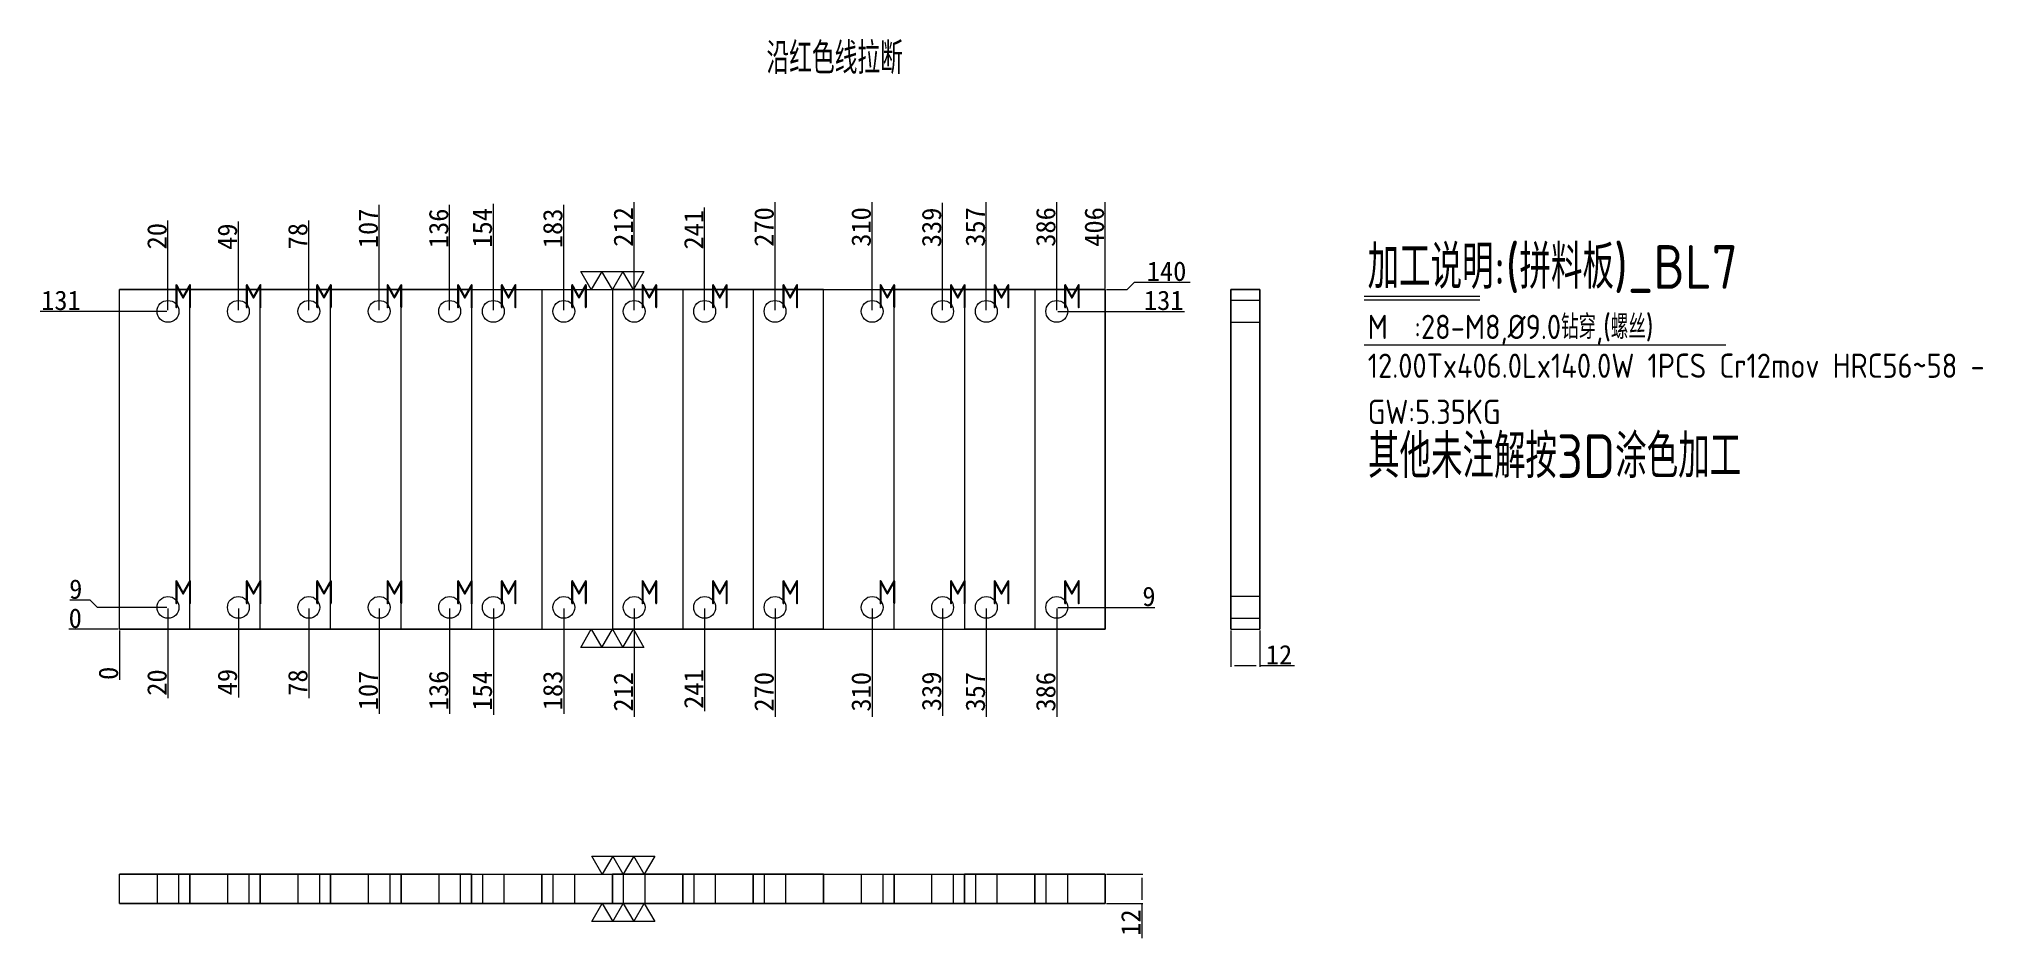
# Model space of a CAD drawing. Header units: millimetres. Extents: x 9591 to 10392, y 60591 to 60962.
import ezdxf

# ---------------------------------------------------------------- set-up
doc = ezdxf.new("R2010")
doc.units = ezdxf.units.MM
doc.linetypes.add('DASHED', pattern=[0])
doc.layers.add('dim', color=4, linetype='Continuous')
doc.layers.add('PUNCH', color=2, linetype='Continuous')
doc.layers.add('dim_temp', color=161, linetype='Continuous', lineweight=9)
doc.styles.add('_PUG_ERP', font='txt')
doc.styles.add('gbenor', font='gbenor.shx', dxfattribs={"bigfont": 'gbcbig'})
doc.dimstyles.new('_PUG_ERP', dxfattribs={"dimtxt": 8, "dimasz": 1.5, "dimexe": 0.5, "dimexo": 0.5, "dimgap": 0.5, "dimtad": 1, "dimtxsty": '_PUG_ERP', "dimblk": 'CLOSEDBLANK', "dimcen": 0, "dimclrd": 4, "dimclre": 4, "dimclrt": 3, "dimazin": 3, "dimtfac": 1, "dimtmove": 0, "dimatfit": 3, "dimldrblk": 'CLOSEDBLANK', "dimlwd": 9, "dimlwe": 9})

# ---------------------------------------------------------------- blocks, each defined once
blk = doc.blocks.new('*D1266')
at = {"layer": 'Defpoints', "color": 0}
for p in [(10010.39, 60727.66), (10045.39, 60727.66), (9624.39, 60718.66)]:
    blk.add_point(p, dxfattribs=at)
at = {"layer": 'dim_temp', "color": 4, "lineweight": 9}
blk.add_line((10010.89, 60727.66), (10050.85, 60727.66), dxfattribs=at)
at = {"layer": 'dim_temp', "color": 3, "lineweight": 18, "insert": (10048.37, 60732.16), "char_height": 8, "attachment_point": 5, "style": '_PUG_ERP'}
blk.add_mtext('9', dxfattribs=at)
blk = doc.blocks.new('_ClosedBlank')
blk = doc.blocks.new('*D1267')
at = {"layer": 'Defpoints', "color": 0}
for p in [(10010.39, 60849.66), (10045.39, 60849.66), (9624.39, 60718.66)]:
    blk.add_point(p, dxfattribs=at)
at = {"layer": 'dim_temp', "color": 4, "lineweight": 9}
blk.add_line((10010.89, 60849.66), (10063.04, 60849.66), dxfattribs=at)
at = {"layer": 'dim_temp', "color": 3, "lineweight": 18, "insert": (10054.46, 60854.16), "char_height": 8, "attachment_point": 5, "style": '_PUG_ERP'}
blk.add_mtext('131', dxfattribs=at)
blk = doc.blocks.new('*D1268')
at = {"layer": 'Defpoints', "color": 0}
for p in [(10030.39, 60858.66), (10045.39, 60861.66), (9624.39, 60718.66)]:
    blk.add_point(p, dxfattribs=at)
at = {"layer": 'dim_temp', "color": 4, "lineweight": 9}
for p, q in [((10030.89, 60858.66), (10039.39, 60858.66)), ((10039.39, 60858.66), (10042.39, 60861.66)), ((10042.39, 60861.66), (10065.32, 60861.66))]:
    blk.add_line(p, q, dxfattribs=at)
at = {"layer": 'dim_temp', "color": 3, "lineweight": 18, "insert": (10055.61, 60866.16), "char_height": 8, "attachment_point": 5, "style": '_PUG_ERP'}
blk.add_mtext('140', dxfattribs=at)
blk = doc.blocks.new('*D1269')
at = {"layer": 'Defpoints', "color": 0}
for p in [(9609.39, 60718.66), (9624.39, 60718.66), (9624.39, 60718.66)]:
    blk.add_point(p, dxfattribs=at)
at = {"layer": 'dim_temp', "color": 4, "lineweight": 9}
blk.add_line((9623.89, 60718.66), (9603.56, 60718.66), dxfattribs=at)
at = {"layer": 'dim_temp', "color": 3, "lineweight": 18, "insert": (9606.23, 60723.16), "char_height": 8, "attachment_point": 5, "style": '_PUG_ERP'}
blk.add_mtext('0', dxfattribs=at)
blk = doc.blocks.new('*D1270')
at = {"layer": 'Defpoints', "color": 0}
for p in [(9609.39, 60730.66), (9644.39, 60727.66), (9624.39, 60718.66)]:
    blk.add_point(p, dxfattribs=at)
at = {"layer": 'dim_temp', "color": 4, "lineweight": 9}
for p, q in [((9612.39, 60730.66), (9603.94, 60730.66)), ((9615.39, 60727.66), (9612.39, 60730.66)), ((9643.89, 60727.66), (9615.39, 60727.66))]:
    blk.add_line(p, q, dxfattribs=at)
at = {"layer": 'dim_temp', "color": 3, "lineweight": 18, "insert": (9606.42, 60735.16), "char_height": 8, "attachment_point": 5, "style": '_PUG_ERP'}
blk.add_mtext('9', dxfattribs=at)
blk = doc.blocks.new('*D1271')
at = {"layer": 'Defpoints', "color": 0}
for p in [(9609.39, 60849.66), (9644.39, 60849.66), (9624.39, 60718.66)]:
    blk.add_point(p, dxfattribs=at)
at = {"layer": 'dim_temp', "color": 4, "lineweight": 9}
blk.add_line((9643.89, 60849.66), (9591.75, 60849.66), dxfattribs=at)
at = {"layer": 'dim_temp', "color": 3, "lineweight": 18, "insert": (9600.32, 60854.16), "char_height": 8, "attachment_point": 5, "style": '_PUG_ERP'}
blk.add_mtext('131', dxfattribs=at)
blk = doc.blocks.new('*D1272')
at = {"layer": 'Defpoints', "color": 0}
for p in [(10010.39, 60727.66), (9624.39, 60718.66), (10010.39, 60703.66)]:
    blk.add_point(p, dxfattribs=at)
at = {"layer": 'dim_temp', "color": 4, "lineweight": 9}
for p, q in [((10010.39, 60727.16), (10010.39, 60709.66)), ((10010.39, 60709.66), (10010.39, 60706.66)), ((10010.39, 60706.66), (10010.39, 60682.59))]:
    blk.add_line(p, q, dxfattribs=at)
at = {"layer": 'dim_temp', "color": 3, "lineweight": 18, "insert": (10005.89, 60692.88), "char_height": 8, "attachment_point": 5, "rotation": 90, "style": '_PUG_ERP'}
blk.add_mtext('386', dxfattribs=at)
blk = doc.blocks.new('*D1273')
at = {"layer": 'Defpoints', "color": 0}
for p in [(9981.39, 60727.66), (9624.39, 60718.66), (9981.39, 60703.66)]:
    blk.add_point(p, dxfattribs=at)
at = {"layer": 'dim_temp', "color": 4, "lineweight": 9}
for p, q in [((9981.39, 60727.16), (9981.39, 60709.66)), ((9981.39, 60709.66), (9981.39, 60706.66)), ((9981.39, 60706.66), (9981.39, 60682.59))]:
    blk.add_line(p, q, dxfattribs=at)
at = {"layer": 'dim_temp', "color": 3, "lineweight": 18, "insert": (9976.89, 60692.88), "char_height": 8, "attachment_point": 5, "rotation": 90, "style": '_PUG_ERP'}
blk.add_mtext('357', dxfattribs=at)
blk = doc.blocks.new('*D1274')
at = {"layer": 'Defpoints', "color": 0}
for p in [(9963.39, 60727.66), (9624.39, 60718.66), (9963.39, 60703.66)]:
    blk.add_point(p, dxfattribs=at)
at = {"layer": 'dim_temp', "color": 4, "lineweight": 9}
for p, q in [((9963.39, 60727.16), (9963.39, 60709.66)), ((9963.39, 60709.66), (9963.39, 60706.66)), ((9963.39, 60706.66), (9963.39, 60682.97))]:
    blk.add_line(p, q, dxfattribs=at)
at = {"layer": 'dim_temp', "color": 3, "lineweight": 18, "insert": (9958.89, 60693.07), "char_height": 8, "attachment_point": 5, "rotation": 90, "style": '_PUG_ERP'}
blk.add_mtext('339', dxfattribs=at)
blk = doc.blocks.new('*D1275')
at = {"layer": 'Defpoints', "color": 0}
for p in [(9934.39, 60727.66), (9624.39, 60718.66), (9934.39, 60703.66)]:
    blk.add_point(p, dxfattribs=at)
at = {"layer": 'dim_temp', "color": 4, "lineweight": 9}
for p, q in [((9934.39, 60727.16), (9934.39, 60709.66)), ((9934.39, 60709.66), (9934.39, 60706.66)), ((9934.39, 60706.66), (9934.39, 60682.59))]:
    blk.add_line(p, q, dxfattribs=at)
at = {"layer": 'dim_temp', "color": 3, "lineweight": 18, "insert": (9929.89, 60692.88), "char_height": 8, "attachment_point": 5, "rotation": 90, "style": '_PUG_ERP'}
blk.add_mtext('310', dxfattribs=at)
blk = doc.blocks.new('*D1276')
at = {"layer": 'Defpoints', "color": 0}
for p in [(9894.39, 60727.66), (9624.39, 60718.66), (9894.39, 60703.66)]:
    blk.add_point(p, dxfattribs=at)
at = {"layer": 'dim_temp', "color": 4, "lineweight": 9}
for p, q in [((9894.39, 60727.16), (9894.39, 60709.66)), ((9894.39, 60709.66), (9894.39, 60706.66)), ((9894.39, 60706.66), (9894.39, 60682.59))]:
    blk.add_line(p, q, dxfattribs=at)
at = {"layer": 'dim_temp', "color": 3, "lineweight": 18, "insert": (9889.89, 60692.88), "char_height": 8, "attachment_point": 5, "rotation": 90, "style": '_PUG_ERP'}
blk.add_mtext('270', dxfattribs=at)
blk = doc.blocks.new('*D1277')
at = {"layer": 'Defpoints', "color": 0}
for p in [(9865.39, 60727.66), (9624.39, 60718.66), (9865.39, 60703.66)]:
    blk.add_point(p, dxfattribs=at)
at = {"layer": 'dim_temp', "color": 4, "lineweight": 9}
for p, q in [((9865.39, 60727.16), (9865.39, 60709.66)), ((9865.39, 60709.66), (9865.39, 60706.66)), ((9865.39, 60706.66), (9865.39, 60684.88))]:
    blk.add_line(p, q, dxfattribs=at)
at = {"layer": 'dim_temp', "color": 3, "lineweight": 18, "insert": (9860.89, 60694.02), "char_height": 8, "attachment_point": 5, "rotation": 90, "style": '_PUG_ERP'}
blk.add_mtext('241', dxfattribs=at)
blk = doc.blocks.new('*D1278')
at = {"layer": 'Defpoints', "color": 0}
for p in [(9836.39, 60727.66), (9624.39, 60718.66), (9836.39, 60703.66)]:
    blk.add_point(p, dxfattribs=at)
at = {"layer": 'dim_temp', "color": 4, "lineweight": 9}
for p, q in [((9836.39, 60727.16), (9836.39, 60709.66)), ((9836.39, 60709.66), (9836.39, 60706.66)), ((9836.39, 60706.66), (9836.39, 60682.59))]:
    blk.add_line(p, q, dxfattribs=at)
at = {"layer": 'dim_temp', "color": 3, "lineweight": 18, "insert": (9831.89, 60692.88), "char_height": 8, "attachment_point": 5, "rotation": 90, "style": '_PUG_ERP'}
blk.add_mtext('212', dxfattribs=at)
blk = doc.blocks.new('*D1279')
at = {"layer": 'Defpoints', "color": 0}
for p in [(9807.39, 60727.66), (9624.39, 60718.66), (9807.39, 60703.66)]:
    blk.add_point(p, dxfattribs=at)
at = {"layer": 'dim_temp', "color": 4, "lineweight": 9}
for p, q in [((9807.39, 60727.16), (9807.39, 60709.66)), ((9807.39, 60709.66), (9807.39, 60706.66)), ((9807.39, 60706.66), (9807.39, 60683.74))]:
    blk.add_line(p, q, dxfattribs=at)
at = {"layer": 'dim_temp', "color": 3, "lineweight": 18, "insert": (9802.89, 60693.45), "char_height": 8, "attachment_point": 5, "rotation": 90, "style": '_PUG_ERP'}
blk.add_mtext('183', dxfattribs=at)
blk = doc.blocks.new('*D1280')
at = {"layer": 'Defpoints', "color": 0}
for p in [(9778.39, 60727.66), (9624.39, 60718.66), (9778.39, 60703.66)]:
    blk.add_point(p, dxfattribs=at)
at = {"layer": 'dim_temp', "color": 4, "lineweight": 9}
for p, q in [((9778.39, 60727.16), (9778.39, 60709.66)), ((9778.39, 60709.66), (9778.39, 60706.66)), ((9778.39, 60706.66), (9778.39, 60683.36))]:
    blk.add_line(p, q, dxfattribs=at)
at = {"layer": 'dim_temp', "color": 3, "lineweight": 18, "insert": (9773.89, 60693.26), "char_height": 8, "attachment_point": 5, "rotation": 90, "style": '_PUG_ERP'}
blk.add_mtext('154', dxfattribs=at)
blk = doc.blocks.new('*D1281')
at = {"layer": 'Defpoints', "color": 0}
for p in [(9760.39, 60727.66), (9624.39, 60718.66), (9760.39, 60703.66)]:
    blk.add_point(p, dxfattribs=at)
at = {"layer": 'dim_temp', "color": 4, "lineweight": 9}
for p, q in [((9760.39, 60727.16), (9760.39, 60709.66)), ((9760.39, 60709.66), (9760.39, 60706.66)), ((9760.39, 60706.66), (9760.39, 60683.74))]:
    blk.add_line(p, q, dxfattribs=at)
at = {"layer": 'dim_temp', "color": 3, "lineweight": 18, "insert": (9755.89, 60693.45), "char_height": 8, "attachment_point": 5, "rotation": 90, "style": '_PUG_ERP'}
blk.add_mtext('136', dxfattribs=at)
blk = doc.blocks.new('*D1282')
at = {"layer": 'Defpoints', "color": 0}
for p in [(9731.39, 60727.66), (9624.39, 60718.66), (9731.39, 60703.66)]:
    blk.add_point(p, dxfattribs=at)
at = {"layer": 'dim_temp', "color": 4, "lineweight": 9}
for p, q in [((9731.39, 60727.16), (9731.39, 60709.66)), ((9731.39, 60709.66), (9731.39, 60706.66)), ((9731.39, 60706.66), (9731.39, 60683.74))]:
    blk.add_line(p, q, dxfattribs=at)
at = {"layer": 'dim_temp', "color": 3, "lineweight": 18, "insert": (9726.89, 60693.45), "char_height": 8, "attachment_point": 5, "rotation": 90, "style": '_PUG_ERP'}
blk.add_mtext('107', dxfattribs=at)
blk = doc.blocks.new('*D1283')
at = {"layer": 'Defpoints', "color": 0}
for p in [(9702.39, 60727.66), (9624.39, 60718.66), (9702.39, 60703.66)]:
    blk.add_point(p, dxfattribs=at)
at = {"layer": 'dim_temp', "color": 4, "lineweight": 9}
for p, q in [((9702.39, 60727.16), (9702.39, 60709.66)), ((9702.39, 60709.66), (9702.39, 60706.66)), ((9702.39, 60706.66), (9702.39, 60690.21))]:
    blk.add_line(p, q, dxfattribs=at)
at = {"layer": 'dim_temp', "color": 3, "lineweight": 18, "insert": (9697.89, 60696.69), "char_height": 8, "attachment_point": 5, "rotation": 90, "style": '_PUG_ERP'}
blk.add_mtext('78', dxfattribs=at)
blk = doc.blocks.new('*D1284')
at = {"layer": 'Defpoints', "color": 0}
for p in [(9673.39, 60727.66), (9624.39, 60718.66), (9673.39, 60703.66)]:
    blk.add_point(p, dxfattribs=at)
at = {"layer": 'dim_temp', "color": 4, "lineweight": 9}
for p, q in [((9673.39, 60727.16), (9673.39, 60709.66)), ((9673.39, 60709.66), (9673.39, 60706.66)), ((9673.39, 60706.66), (9673.39, 60690.59))]:
    blk.add_line(p, q, dxfattribs=at)
at = {"layer": 'dim_temp', "color": 3, "lineweight": 18, "insert": (9668.89, 60696.88), "char_height": 8, "attachment_point": 5, "rotation": 90, "style": '_PUG_ERP'}
blk.add_mtext('49', dxfattribs=at)
blk = doc.blocks.new('*D1285')
at = {"layer": 'Defpoints', "color": 0}
for p in [(9644.39, 60727.66), (9624.39, 60718.66), (9644.39, 60703.66)]:
    blk.add_point(p, dxfattribs=at)
at = {"layer": 'dim_temp', "color": 4, "lineweight": 9}
blk.add_line((9644.39, 60727.16), (9644.39, 60690.21), dxfattribs=at)
at = {"layer": 'dim_temp', "color": 3, "lineweight": 18, "insert": (9639.89, 60696.69), "char_height": 8, "attachment_point": 5, "rotation": 90, "style": '_PUG_ERP'}
blk.add_mtext('20', dxfattribs=at)
blk = doc.blocks.new('*D1286')
at = {"layer": 'Defpoints', "color": 0}
for p in [(9624.39, 60718.66), (9624.39, 60718.66), (9624.39, 60703.66)]:
    blk.add_point(p, dxfattribs=at)
at = {"layer": 'dim_temp', "color": 4, "lineweight": 9}
blk.add_line((9624.39, 60718.16), (9624.39, 60697.83), dxfattribs=at)
at = {"layer": 'dim_temp', "color": 3, "lineweight": 18, "insert": (9619.89, 60700.5), "char_height": 8, "attachment_point": 5, "rotation": 90, "style": '_PUG_ERP'}
blk.add_mtext('0', dxfattribs=at)
blk = doc.blocks.new('*D1287')
at = {"layer": 'Defpoints', "color": 0}
for p in [(10030.39, 60873.66), (10030.39, 60858.66), (9624.39, 60718.66)]:
    blk.add_point(p, dxfattribs=at)
at = {"layer": 'dim_temp', "color": 4, "lineweight": 9}
for p, q in [((10030.39, 60870.66), (10030.39, 60894.74)), ((10030.39, 60867.66), (10030.39, 60870.66)), ((10030.39, 60859.16), (10030.39, 60867.66))]:
    blk.add_line(p, q, dxfattribs=at)
at = {"layer": 'dim_temp', "color": 3, "lineweight": 18, "insert": (10025.89, 60884.45), "char_height": 8, "attachment_point": 5, "rotation": 90, "style": '_PUG_ERP'}
blk.add_mtext('406', dxfattribs=at)
blk = doc.blocks.new('*D1288')
at = {"layer": 'Defpoints', "color": 0}
for p in [(10010.39, 60873.66), (10010.39, 60849.66), (9624.39, 60718.66)]:
    blk.add_point(p, dxfattribs=at)
at = {"layer": 'dim_temp', "color": 4, "lineweight": 9}
for p, q in [((10010.39, 60870.66), (10010.39, 60894.74)), ((10010.39, 60867.66), (10010.39, 60870.66)), ((10010.39, 60850.16), (10010.39, 60867.66))]:
    blk.add_line(p, q, dxfattribs=at)
at = {"layer": 'dim_temp', "color": 3, "lineweight": 18, "insert": (10005.89, 60884.45), "char_height": 8, "attachment_point": 5, "rotation": 90, "style": '_PUG_ERP'}
blk.add_mtext('386', dxfattribs=at)
blk = doc.blocks.new('*D1289')
at = {"layer": 'Defpoints', "color": 0}
for p in [(9981.39, 60873.66), (9981.39, 60849.66), (9624.39, 60718.66)]:
    blk.add_point(p, dxfattribs=at)
at = {"layer": 'dim_temp', "color": 4, "lineweight": 9}
for p, q in [((9981.39, 60870.66), (9981.39, 60894.74)), ((9981.39, 60867.66), (9981.39, 60870.66)), ((9981.39, 60850.16), (9981.39, 60867.66))]:
    blk.add_line(p, q, dxfattribs=at)
at = {"layer": 'dim_temp', "color": 3, "lineweight": 18, "insert": (9976.89, 60884.45), "char_height": 8, "attachment_point": 5, "rotation": 90, "style": '_PUG_ERP'}
blk.add_mtext('357', dxfattribs=at)
blk = doc.blocks.new('*D1290')
at = {"layer": 'Defpoints', "color": 0}
for p in [(9963.39, 60873.66), (9963.39, 60849.66), (9624.39, 60718.66)]:
    blk.add_point(p, dxfattribs=at)
at = {"layer": 'dim_temp', "color": 4, "lineweight": 9}
for p, q in [((9963.39, 60870.66), (9963.39, 60894.36)), ((9963.39, 60867.66), (9963.39, 60870.66)), ((9963.39, 60850.16), (9963.39, 60867.66))]:
    blk.add_line(p, q, dxfattribs=at)
at = {"layer": 'dim_temp', "color": 3, "lineweight": 18, "insert": (9958.89, 60884.26), "char_height": 8, "attachment_point": 5, "rotation": 90, "style": '_PUG_ERP'}
blk.add_mtext('339', dxfattribs=at)
blk = doc.blocks.new('*D1291')
at = {"layer": 'Defpoints', "color": 0}
for p in [(9934.39, 60873.66), (9934.39, 60849.66), (9624.39, 60718.66)]:
    blk.add_point(p, dxfattribs=at)
at = {"layer": 'dim_temp', "color": 4, "lineweight": 9}
for p, q in [((9934.39, 60870.66), (9934.39, 60894.74)), ((9934.39, 60867.66), (9934.39, 60870.66)), ((9934.39, 60850.16), (9934.39, 60867.66))]:
    blk.add_line(p, q, dxfattribs=at)
at = {"layer": 'dim_temp', "color": 3, "lineweight": 18, "insert": (9929.89, 60884.45), "char_height": 8, "attachment_point": 5, "rotation": 90, "style": '_PUG_ERP'}
blk.add_mtext('310', dxfattribs=at)
blk = doc.blocks.new('*D1292')
at = {"layer": 'Defpoints', "color": 0}
for p in [(9894.39, 60873.66), (9894.39, 60849.66), (9624.39, 60718.66)]:
    blk.add_point(p, dxfattribs=at)
at = {"layer": 'dim_temp', "color": 4, "lineweight": 9}
for p, q in [((9894.39, 60870.66), (9894.39, 60894.74)), ((9894.39, 60867.66), (9894.39, 60870.66)), ((9894.39, 60850.16), (9894.39, 60867.66))]:
    blk.add_line(p, q, dxfattribs=at)
at = {"layer": 'dim_temp', "color": 3, "lineweight": 18, "insert": (9889.89, 60884.45), "char_height": 8, "attachment_point": 5, "rotation": 90, "style": '_PUG_ERP'}
blk.add_mtext('270', dxfattribs=at)
blk = doc.blocks.new('*D1293')
at = {"layer": 'Defpoints', "color": 0}
for p in [(9865.39, 60873.66), (9865.39, 60849.66), (9624.39, 60718.66)]:
    blk.add_point(p, dxfattribs=at)
at = {"layer": 'dim_temp', "color": 4, "lineweight": 9}
for p, q in [((9865.39, 60870.66), (9865.39, 60892.45)), ((9865.39, 60867.66), (9865.39, 60870.66)), ((9865.39, 60850.16), (9865.39, 60867.66))]:
    blk.add_line(p, q, dxfattribs=at)
at = {"layer": 'dim_temp', "color": 3, "lineweight": 18, "insert": (9860.89, 60883.31), "char_height": 8, "attachment_point": 5, "rotation": 90, "style": '_PUG_ERP'}
blk.add_mtext('241', dxfattribs=at)
blk = doc.blocks.new('*D1294')
at = {"layer": 'Defpoints', "color": 0}
for p in [(9836.39, 60873.66), (9836.39, 60849.66), (9624.39, 60718.66)]:
    blk.add_point(p, dxfattribs=at)
at = {"layer": 'dim_temp', "color": 4, "lineweight": 9}
for p, q in [((9836.39, 60870.66), (9836.39, 60894.74)), ((9836.39, 60867.66), (9836.39, 60870.66)), ((9836.39, 60850.16), (9836.39, 60867.66))]:
    blk.add_line(p, q, dxfattribs=at)
at = {"layer": 'dim_temp', "color": 3, "lineweight": 18, "insert": (9831.89, 60884.45), "char_height": 8, "attachment_point": 5, "rotation": 90, "style": '_PUG_ERP'}
blk.add_mtext('212', dxfattribs=at)
blk = doc.blocks.new('*D1295')
at = {"layer": 'Defpoints', "color": 0}
for p in [(9807.39, 60873.66), (9807.39, 60849.66), (9624.39, 60718.66)]:
    blk.add_point(p, dxfattribs=at)
at = {"layer": 'dim_temp', "color": 4, "lineweight": 9}
for p, q in [((9807.39, 60870.66), (9807.39, 60893.59)), ((9807.39, 60867.66), (9807.39, 60870.66)), ((9807.39, 60850.16), (9807.39, 60867.66))]:
    blk.add_line(p, q, dxfattribs=at)
at = {"layer": 'dim_temp', "color": 3, "lineweight": 18, "insert": (9802.89, 60883.88), "char_height": 8, "attachment_point": 5, "rotation": 90, "style": '_PUG_ERP'}
blk.add_mtext('183', dxfattribs=at)
blk = doc.blocks.new('*D1296')
at = {"layer": 'Defpoints', "color": 0}
for p in [(9778.39, 60873.66), (9778.39, 60849.66), (9624.39, 60718.66)]:
    blk.add_point(p, dxfattribs=at)
at = {"layer": 'dim_temp', "color": 4, "lineweight": 9}
for p, q in [((9778.39, 60870.66), (9778.39, 60893.97)), ((9778.39, 60867.66), (9778.39, 60870.66)), ((9778.39, 60850.16), (9778.39, 60867.66))]:
    blk.add_line(p, q, dxfattribs=at)
at = {"layer": 'dim_temp', "color": 3, "lineweight": 18, "insert": (9773.89, 60884.07), "char_height": 8, "attachment_point": 5, "rotation": 90, "style": '_PUG_ERP'}
blk.add_mtext('154', dxfattribs=at)
blk = doc.blocks.new('*D1297')
at = {"layer": 'Defpoints', "color": 0}
for p in [(9760.39, 60873.66), (9760.39, 60849.66), (9624.39, 60718.66)]:
    blk.add_point(p, dxfattribs=at)
at = {"layer": 'dim_temp', "color": 4, "lineweight": 9}
for p, q in [((9760.39, 60870.66), (9760.39, 60893.59)), ((9760.39, 60867.66), (9760.39, 60870.66)), ((9760.39, 60850.16), (9760.39, 60867.66))]:
    blk.add_line(p, q, dxfattribs=at)
at = {"layer": 'dim_temp', "color": 3, "lineweight": 18, "insert": (9755.89, 60883.88), "char_height": 8, "attachment_point": 5, "rotation": 90, "style": '_PUG_ERP'}
blk.add_mtext('136', dxfattribs=at)
blk = doc.blocks.new('*D1298')
at = {"layer": 'Defpoints', "color": 0}
for p in [(9731.39, 60873.66), (9731.39, 60849.66), (9624.39, 60718.66)]:
    blk.add_point(p, dxfattribs=at)
at = {"layer": 'dim_temp', "color": 4, "lineweight": 9}
for p, q in [((9731.39, 60870.66), (9731.39, 60893.59)), ((9731.39, 60867.66), (9731.39, 60870.66)), ((9731.39, 60850.16), (9731.39, 60867.66))]:
    blk.add_line(p, q, dxfattribs=at)
at = {"layer": 'dim_temp', "color": 3, "lineweight": 18, "insert": (9726.89, 60883.88), "char_height": 8, "attachment_point": 5, "rotation": 90, "style": '_PUG_ERP'}
blk.add_mtext('107', dxfattribs=at)
blk = doc.blocks.new('*D1299')
at = {"layer": 'Defpoints', "color": 0}
for p in [(9702.39, 60873.66), (9702.39, 60849.66), (9624.39, 60718.66)]:
    blk.add_point(p, dxfattribs=at)
at = {"layer": 'dim_temp', "color": 4, "lineweight": 9}
for p, q in [((9702.39, 60870.66), (9702.39, 60887.12)), ((9702.39, 60867.66), (9702.39, 60870.66)), ((9702.39, 60850.16), (9702.39, 60867.66))]:
    blk.add_line(p, q, dxfattribs=at)
at = {"layer": 'dim_temp', "color": 3, "lineweight": 18, "insert": (9697.89, 60880.64), "char_height": 8, "attachment_point": 5, "rotation": 90, "style": '_PUG_ERP'}
blk.add_mtext('78', dxfattribs=at)
blk = doc.blocks.new('*D1300')
at = {"layer": 'Defpoints', "color": 0}
for p in [(9673.39, 60873.66), (9673.39, 60849.66), (9624.39, 60718.66)]:
    blk.add_point(p, dxfattribs=at)
at = {"layer": 'dim_temp', "color": 4, "lineweight": 9}
for p, q in [((9673.39, 60870.66), (9673.39, 60886.74)), ((9673.39, 60867.66), (9673.39, 60870.66)), ((9673.39, 60850.16), (9673.39, 60867.66))]:
    blk.add_line(p, q, dxfattribs=at)
at = {"layer": 'dim_temp', "color": 3, "lineweight": 18, "insert": (9668.89, 60880.45), "char_height": 8, "attachment_point": 5, "rotation": 90, "style": '_PUG_ERP'}
blk.add_mtext('49', dxfattribs=at)
blk = doc.blocks.new('*D1301')
at = {"layer": 'Defpoints', "color": 0}
for p in [(9644.39, 60873.66), (9644.39, 60849.66), (9624.39, 60718.66)]:
    blk.add_point(p, dxfattribs=at)
at = {"layer": 'dim_temp', "color": 4, "lineweight": 9}
blk.add_line((9644.39, 60850.16), (9644.39, 60887.12), dxfattribs=at)
at = {"layer": 'dim_temp', "color": 3, "lineweight": 18, "insert": (9639.89, 60880.64), "char_height": 8, "attachment_point": 5, "rotation": 90, "style": '_PUG_ERP'}
blk.add_mtext('20', dxfattribs=at)
blk = doc.blocks.new('*D1302')
at = {"layer": 'Defpoints', "color": 0}
for p in [(10030.39, 60617.66), (10030.39, 60605.66), (10045.39, 60605.66)]:
    blk.add_point(p, dxfattribs=at)
at = {"layer": 'dim_temp', "color": 4, "lineweight": 9}
for p, q in [((10030.89, 60617.66), (10045.89, 60617.66)), ((10045.39, 60616.16), (10045.39, 60607.16)), ((10030.89, 60605.66), (10045.89, 60605.66)), ((10045.39, 60605.66), (10045.39, 60591.36))]:
    blk.add_line(p, q, dxfattribs=at)
at = {"layer": 'dim_temp', "color": 3, "lineweight": 18, "insert": (10040.89, 60597.76), "char_height": 8, "attachment_point": 5, "rotation": 90, "style": '_PUG_ERP'}
blk.add_mtext('12', dxfattribs=at)
blk = doc.blocks.new('*D1303')
at = {"layer": 'Defpoints', "color": 0}
for p in [(10082.04, 60718.66), (10094.04, 60718.66), (10094.04, 60703.66)]:
    blk.add_point(p, dxfattribs=at)
at = {"layer": 'dim_temp', "color": 4, "lineweight": 9}
for p, q in [((10082.04, 60718.16), (10082.04, 60703.16)), ((10094.04, 60718.16), (10094.04, 60703.16)), ((10083.54, 60703.66), (10092.54, 60703.66)), ((10094.04, 60703.66), (10108.35, 60703.66))]:
    blk.add_line(p, q, dxfattribs=at)
at = {"layer": 'dim_temp', "color": 3, "lineweight": 18, "insert": (10101.95, 60708.16), "char_height": 8, "attachment_point": 5, "style": '_PUG_ERP'}
blk.add_mtext('12', dxfattribs=at)

msp = doc.modelspace()

# ---------------------------------------------------------------- linework, layer by layer
at = {"layer": 'dim', "color": 252, "linetype": 'DASHED', "lineweight": 18, "ltscale": 0.71687}
for p, q in [((9624.393, 60858.665), (10030.393, 60858.665)), ((9624.393, 60718.665), (9624.393, 60858.665)), ((10030.393, 60718.665), (10030.393, 60858.665)), ((10082.041, 60858.665), (10094.041, 60858.665)), ((10082.041, 60718.665), (10082.041, 60858.665)), ((10094.041, 60718.665), (10094.041, 60858.665)), ((9624.393, 60718.665), (10030.393, 60718.665)), ((10082.041, 60718.665), (10094.041, 60718.665)), ((9624.393, 60617.665), (10030.393, 60617.665)), ((9624.393, 60605.665), (9624.393, 60617.665)), ((10030.393, 60605.665), (10030.393, 60617.665)), ((9624.393, 60605.665), (10030.393, 60605.665))]:
    msp.add_line(p, q, dxfattribs=at)
at = {"layer": 'dim', "color": 8, "linetype": 'Continuous', "lineweight": 18}
for p, q in [((10136.957, 60855.88), (10184.585, 60855.88)), ((10136.957, 60854.38), (10184.585, 60854.38)), ((10136.957, 60835.88), (10285.997, 60835.88))]:
    msp.add_line(p, q, dxfattribs=at)
at = {"layer": 'dim_temp', "lineweight": 18}
for points in [[(9840.383, 60866.165), (9836.053, 60858.665), (9831.723, 60866.165), (9827.393, 60858.665), (9823.063, 60866.165), (9818.733, 60858.665), (9814.402, 60866.165), (9840.383, 60866.165)], [(9814.402, 60711.165), (9818.733, 60718.665), (9823.063, 60711.165), (9827.393, 60718.665), (9831.723, 60711.165), (9836.053, 60718.665), (9840.383, 60711.165), (9814.402, 60711.165)], [(9844.88, 60625.165), (9840.55, 60617.665), (9836.219, 60625.165), (9831.889, 60617.665), (9827.559, 60625.165), (9823.229, 60617.665), (9818.899, 60625.165), (9844.88, 60625.165)], [(9818.899, 60598.165), (9823.229, 60605.665), (9827.559, 60598.165), (9831.889, 60605.665), (9836.219, 60598.165), (9840.55, 60605.665), (9844.88, 60598.165), (9818.899, 60598.165)]]:
    msp.add_lwpolyline(points, close=True, dxfattribs=at)
at = {"layer": 'PUNCH', "color": 11, "linetype": 'Continuous', "lineweight": 18}
for p, q in [((9624.393, 60718.665), (9624.393, 60858.665)), ((9653.393, 60858.665), (9624.393, 60858.665)), ((9682.393, 60858.665), (9653.393, 60858.665)), ((9711.393, 60858.665), (9682.393, 60858.665)), ((9740.393, 60858.665), (9711.393, 60858.665)), ((9769.393, 60858.665), (9740.393, 60858.665)), ((9769.393, 60858.665), (9798.393, 60858.665)), ((9798.393, 60858.665), (9827.393, 60858.665)), ((9856.393, 60858.665), (9827.393, 60858.665)), ((9885.393, 60858.665), (9856.393, 60858.665)), ((9914.393, 60858.665), (9885.393, 60858.665)), ((9914.393, 60858.665), (9943.393, 60858.665)), ((9972.393, 60858.665), (9943.393, 60858.665)), ((10001.393, 60858.665), (9972.393, 60858.665)), ((10030.393, 60858.665), (10001.393, 60858.665)), ((10030.393, 60858.665), (10030.393, 60718.665)), ((10094.041, 60858.665), (10082.041, 60858.665)), ((10082.041, 60858.665), (10082.041, 60718.665)), ((10094.041, 60858.665), (10094.041, 60718.665)), ((9653.393, 60718.665), (9624.393, 60718.665)), ((9682.393, 60718.665), (9653.393, 60718.665)), ((9711.393, 60718.665), (9682.393, 60718.665)), ((9740.393, 60718.665), (9711.393, 60718.665)), ((9769.393, 60718.665), (9740.393, 60718.665)), ((9769.393, 60718.665), (9798.393, 60718.665)), ((9798.393, 60718.665), (9827.393, 60718.665)), ((9856.393, 60718.665), (9827.393, 60718.665)), ((9885.393, 60718.665), (9856.393, 60718.665)), ((9914.393, 60718.665), (9885.393, 60718.665)), ((9914.393, 60718.665), (9943.393, 60718.665)), ((9943.393, 60718.665), (9972.393, 60718.665)), ((10001.393, 60718.665), (9972.393, 60718.665)), ((10030.393, 60718.665), (10001.393, 60718.665)), ((10082.041, 60718.665), (10094.041, 60718.665)), ((9624.393, 60605.665), (9624.393, 60617.665)), ((9653.393, 60617.665), (9624.393, 60617.665)), ((9653.393, 60617.665), (9653.393, 60605.665)), ((9653.393, 60605.665), (9653.393, 60617.665)), ((9682.393, 60617.665), (9653.393, 60617.665)), ((9682.393, 60617.665), (9682.393, 60605.665)), ((9711.393, 60617.665), (9682.393, 60617.665)), ((9682.393, 60605.665), (9682.393, 60617.665)), ((9740.393, 60617.665), (9711.393, 60617.665)), ((9711.393, 60605.665), (9711.393, 60617.665)), ((9711.393, 60617.665), (9711.393, 60605.665)), ((9740.393, 60617.665), (9740.393, 60605.665)), ((9740.393, 60605.665), (9740.393, 60617.665)), ((9769.393, 60617.665), (9740.393, 60617.665)), ((9769.393, 60617.665), (9769.393, 60605.665)), ((9769.393, 60617.665), (9798.393, 60617.665)), ((9769.393, 60605.665), (9769.393, 60617.665)), ((9798.393, 60617.665), (9798.393, 60605.665)), ((9798.393, 60605.665), (9798.393, 60617.665)), ((9798.393, 60617.665), (9827.393, 60617.665)), ((9827.393, 60605.665), (9827.393, 60617.665)), ((9856.393, 60617.665), (9827.393, 60617.665)), ((9827.393, 60617.665), (9827.393, 60605.665)), ((9856.393, 60617.665), (9856.393, 60605.665)), ((9856.393, 60605.665), (9856.393, 60617.665)), ((9885.393, 60617.665), (9856.393, 60617.665)), ((9885.393, 60617.665), (9885.393, 60605.665)), ((9914.393, 60617.665), (9885.393, 60617.665)), ((9885.393, 60605.665), (9885.393, 60617.665)), ((9914.393, 60617.665), (9943.393, 60617.665)), ((9914.393, 60605.665), (9914.393, 60617.665)), ((9914.393, 60617.665), (9914.393, 60605.665)), ((9943.393, 60617.665), (9943.393, 60605.665)), ((9943.393, 60617.665), (9972.393, 60617.665)), ((9943.393, 60605.665), (9943.393, 60617.665)), ((9972.393, 60617.665), (9972.393, 60605.665)), ((10001.393, 60617.665), (9972.393, 60617.665)), ((9972.393, 60605.665), (9972.393, 60617.665)), ((10001.393, 60617.665), (10001.393, 60605.665)), ((10001.393, 60605.665), (10001.393, 60617.665)), ((10030.393, 60617.665), (10001.393, 60617.665)), ((10030.393, 60617.665), (10030.393, 60605.665)), ((9653.393, 60605.665), (9624.393, 60605.665)), ((9682.393, 60605.665), (9653.393, 60605.665)), ((9711.393, 60605.665), (9682.393, 60605.665)), ((9740.393, 60605.665), (9711.393, 60605.665)), ((9769.393, 60605.665), (9740.393, 60605.665)), ((9798.393, 60605.665), (9769.393, 60605.665)), ((9827.393, 60605.665), (9798.393, 60605.665)), ((9856.393, 60605.665), (9827.393, 60605.665)), ((9885.393, 60605.665), (9856.393, 60605.665)), ((9914.393, 60605.665), (9885.393, 60605.665)), ((9943.393, 60605.665), (9914.393, 60605.665)), ((9972.393, 60605.665), (9943.393, 60605.665)), ((10001.393, 60605.665), (9972.393, 60605.665)), ((10030.393, 60605.665), (10001.393, 60605.665))]:
    msp.add_line(p, q, dxfattribs=at)
at = {"layer": 'PUNCH', "color": 1, "linetype": 'Continuous', "lineweight": 18}
for p, q in [((9653.393, 60718.665), (9653.393, 60858.665)), ((9682.393, 60718.665), (9682.393, 60858.665)), ((9711.393, 60718.665), (9711.393, 60858.665)), ((9740.393, 60718.665), (9740.393, 60858.665)), ((9769.393, 60858.665), (9769.393, 60718.665)), ((9798.393, 60858.665), (9798.393, 60718.665)), ((9827.393, 60858.665), (9827.393, 60718.665)), ((9856.393, 60858.665), (9856.393, 60718.665)), ((9885.393, 60858.665), (9885.393, 60718.665)), ((9914.393, 60718.665), (9914.393, 60858.665)), ((9943.393, 60718.665), (9943.393, 60858.665)), ((9972.393, 60858.665), (9972.393, 60718.665)), ((10001.393, 60858.665), (10001.393, 60718.665))]:
    msp.add_line(p, q, dxfattribs=at)
at = {"layer": 'PUNCH', "color": 31, "linetype": 'DASHED', "lineweight": 13, "ltscale": 0.71687}
for p, q in [((10094.041, 60854.168), (10082.041, 60854.168)), ((10082.041, 60845.161), (10094.041, 60845.161)), ((10094.041, 60732.168), (10082.041, 60732.168)), ((10082.041, 60723.161), (10094.041, 60723.161)), ((9639.889, 60617.665), (9639.889, 60605.665)), ((9648.896, 60605.665), (9648.896, 60617.665)), ((9668.889, 60617.665), (9668.889, 60605.665)), ((9677.896, 60605.665), (9677.896, 60617.665)), ((9697.889, 60617.665), (9697.889, 60605.665)), ((9706.896, 60605.665), (9706.896, 60617.665)), ((9726.889, 60617.665), (9726.889, 60605.665)), ((9735.896, 60605.665), (9735.896, 60617.665)), ((9755.889, 60617.665), (9755.889, 60605.665)), ((9764.896, 60605.665), (9764.896, 60617.665)), ((9773.889, 60617.665), (9773.889, 60605.665)), ((9782.896, 60605.665), (9782.896, 60617.665)), ((9802.889, 60617.665), (9802.889, 60605.665)), ((9811.896, 60605.665), (9811.896, 60617.665)), ((9831.889, 60617.665), (9831.889, 60605.665)), ((9840.896, 60605.665), (9840.896, 60617.665)), ((9860.889, 60617.665), (9860.889, 60605.665)), ((9869.896, 60605.665), (9869.896, 60617.665)), ((9889.889, 60617.665), (9889.889, 60605.665)), ((9898.896, 60605.665), (9898.896, 60617.665)), ((9929.889, 60617.665), (9929.889, 60605.665)), ((9938.896, 60605.665), (9938.896, 60617.665)), ((9958.889, 60617.665), (9958.889, 60605.665)), ((9967.896, 60605.665), (9967.896, 60617.665)), ((9976.889, 60617.665), (9976.889, 60605.665)), ((9985.896, 60605.665), (9985.896, 60617.665)), ((10005.889, 60617.665), (10005.889, 60605.665)), ((10014.896, 60605.665), (10014.896, 60617.665))]:
    msp.add_line(p, q, dxfattribs=at)
at = {"layer": 'PUNCH', "color": 42, "linetype": 'Continuous', "lineweight": 18}
for centre in [(9644.393, 60849.665), (9673.393, 60849.665), (9702.393, 60849.665), (9731.393, 60849.665), (9760.393, 60849.665), (9778.393, 60849.665), (9807.393, 60849.665), (9836.393, 60849.665), (9865.393, 60849.665), (9894.393, 60849.665), (9934.393, 60849.665), (9963.393, 60849.665), (9981.393, 60849.665), (10010.393, 60849.665), (9644.393, 60727.665), (9673.393, 60727.665), (9702.393, 60727.665), (9731.393, 60727.665), (9760.393, 60727.665), (9778.393, 60727.665), (9807.393, 60727.665), (9836.393, 60727.665), (9865.393, 60727.665), (9894.393, 60727.665), (9934.393, 60727.665), (9963.393, 60727.665), (9981.393, 60727.665), (10010.393, 60727.665)]:
    msp.add_circle(centre, 4.503, dxfattribs=at)

# ---------------------------------------------------------------- texts
at = {"layer": 'dim', "color": 1, "lineweight": 18, "style": 'gbenor'}
msp.add_text('沿红色线拉断', height=13, dxfattribs=at).set_placement((9890.865, 60947.517))
at = {"layer": 'dim', "color": 4, "lineweight": 18, "style": 'gbenor'}
for s, height, p in [('加工说明:(拼料板)_BL7', 18, (10138.426, 60858.987)), ('M', 10, (9646.508, 60850.915)), ('M', 10, (9675.508, 60850.915)), ('M', 10, (9704.508, 60850.915)), ('M', 10, (9733.508, 60850.915)), ('M', 10, (9762.508, 60850.915)), ('M', 10, (9780.508, 60850.915)), ('M', 10, (9809.508, 60850.915)), ('M', 10, (9838.508, 60850.915)), ('M', 10, (9867.508, 60850.915)), ('M', 10, (9896.508, 60850.915)), ('M', 10, (9936.508, 60850.915)), ('M', 10, (9965.508, 60850.915)), ('M', 10, (9983.508, 60850.915)), ('M', 10, (10012.508, 60850.915)), ('M  :28-M8,%%c9.0钻穿,(螺丝)', 10, (10138.457, 60838.273)), ('12.00Tx406.0Lx140.0W 1PCS Cr12mov HRC56~58 - ', 10, (10138.457, 60822.273)), ('GW:5.35KG ', 10, (10138.457, 60803.273)), ('M', 10, (9646.508, 60728.915)), ('M', 10, (9675.508, 60728.915)), ('M', 10, (9704.508, 60728.915)), ('M', 10, (9733.508, 60728.915)), ('M', 10, (9762.508, 60728.915)), ('M', 10, (9780.508, 60728.915)), ('M', 10, (9809.508, 60728.915)), ('M', 10, (9838.508, 60728.915)), ('M', 10, (9867.508, 60728.915)), ('M', 10, (9896.508, 60728.915)), ('M', 10, (9936.508, 60728.915)), ('M', 10, (9965.508, 60728.915)), ('M', 10, (9983.508, 60728.915)), ('M', 10, (10012.508, 60728.915))]:
    msp.add_text(s, height=height, dxfattribs=at).set_placement(p)
at = {"layer": 'dim', "color": 21, "lineweight": 18, "style": 'gbenor'}
msp.add_text('其他未注解按3D涂色加工', height=18, dxfattribs=at).set_placement((10138.625, 60780.987))

# ---------------------------------------------------------------- dimensions: what is measured, and where the dimension line sits
at = {"layer": 'dim_temp', "lineweight": 18}
for feature_location, offset, dtype, origin, picture, middle in [((10030.393, 60858.665), (0, 15), 1, (9624.393, 60718.665), '*D1287', (10025.893, 60884.451)), ((10010.393, 60849.665), (0, 24), 1, (9624.393, 60718.665), '*D1288', (10005.893, 60884.451)), ((9981.393, 60849.665), (0, 24), 1, (9624.393, 60718.665), '*D1289', (9976.893, 60884.451)), ((9934.393, 60849.665), (0, 24), 1, (9624.393, 60718.665), '*D1291', (9929.893, 60884.451)), ((9894.393, 60849.665), (0, 24), 1, (9624.393, 60718.665), '*D1292', (9889.893, 60884.451)), ((9836.393, 60849.665), (0, 24), 1, (9624.393, 60718.665), '*D1294', (9831.893, 60884.451)), ((9963.393, 60849.665), (0, 24), 1, (9624.393, 60718.665), '*D1290', (9958.893, 60884.26)), ((9778.393, 60849.665), (0, 24), 1, (9624.393, 60718.665), '*D1296', (9773.893, 60884.07)), ((9807.393, 60849.665), (0, 24), 1, (9624.393, 60718.665), '*D1295', (9802.893, 60883.879)), ((9760.393, 60849.665), (0, 24), 1, (9624.393, 60718.665), '*D1297', (9755.893, 60883.879)), ((9731.393, 60849.665), (0, 24), 1, (9624.393, 60718.665), '*D1298', (9726.893, 60883.879)), ((9865.393, 60849.665), (0, 24), 1, (9624.393, 60718.665), '*D1293', (9860.893, 60883.308)), ((9702.393, 60849.665), (0, 24), 1, (9624.393, 60718.665), '*D1299', (9697.893, 60880.641)), ((9644.393, 60849.665), (0, 24), 1, (9624.393, 60718.665), '*D1301', (9639.893, 60880.641)), ((9673.393, 60849.665), (0, 24), 1, (9624.393, 60718.665), '*D1300', (9668.893, 60880.451)), ((10030.393, 60858.665), (15, 3), 0, (9624.393, 60718.665), '*D1268', (10055.607, 60866.165)), ((9644.393, 60849.665), (-35, 0), 0, (9624.393, 60718.665), '*D1271', (9600.321, 60854.165)), ((10010.393, 60849.665), (35, 0), 0, (9624.393, 60718.665), '*D1267', (10054.464, 60854.165)), ((9644.393, 60727.665), (-35, 3), 0, (9624.393, 60718.665), '*D1270', (9606.417, 60735.165)), ((10010.393, 60727.665), (35, 0), 0, (9624.393, 60718.665), '*D1266', (10048.369, 60732.165)), ((9624.392772004, 60718.664993244), (-15, 0), 0, (9624.392772004, 60718.664993244), '*D1269', (9606.226105337, 60723.164993244)), ((10010.393, 60727.665), (0, -24), 1, (9624.393, 60718.665), '*D1272', (10005.893, 60692.879)), ((9981.393, 60727.665), (0, -24), 1, (9624.393, 60718.665), '*D1273', (9976.893, 60692.879)), ((9963.393, 60727.665), (0, -24), 1, (9624.393, 60718.665), '*D1274', (9958.893, 60693.07)), ((9934.393, 60727.665), (0, -24), 1, (9624.393, 60718.665), '*D1275', (9929.893, 60692.879)), ((9894.393, 60727.665), (0, -24), 1, (9624.393, 60718.665), '*D1276', (9889.893, 60692.879)), ((9865.393, 60727.665), (0, -24), 1, (9624.393, 60718.665), '*D1277', (9860.893, 60694.022)), ((9836.393, 60727.665), (0, -24), 1, (9624.393, 60718.665), '*D1278', (9831.893, 60692.879)), ((9807.393, 60727.665), (0, -24), 1, (9624.393, 60718.665), '*D1279', (9802.893, 60693.451)), ((9778.393, 60727.665), (0, -24), 1, (9624.393, 60718.665), '*D1280', (9773.893, 60693.26)), ((9760.393, 60727.665), (0, -24), 1, (9624.393, 60718.665), '*D1281', (9755.893, 60693.451)), ((9731.393, 60727.665), (0, -24), 1, (9624.393, 60718.665), '*D1282', (9726.893, 60693.451)), ((9702.393, 60727.665), (0, -24), 1, (9624.393, 60718.665), '*D1283', (9697.893, 60696.689)), ((9673.393, 60727.665), (0, -24), 1, (9624.393, 60718.665), '*D1284', (9668.893, 60696.879)), ((9644.393, 60727.665), (0, -24), 1, (9624.393, 60718.665), '*D1285', (9639.893, 60696.689)), ((9624.392772004, 60718.664993244), (0, -15), 1, (9624.392772004, 60718.664993244), '*D1286', (9619.892772004, 60700.498326577))]:
    dim = msp.add_ordinate_dim(feature_location=feature_location, offset=offset, dtype=dtype, origin=origin, dimstyle='_PUG_ERP', dxfattribs=at)
    dim.commit()
    dim.dimension.update_dxf_attribs({"geometry": picture, "text_midpoint": middle})
dim = msp.add_linear_dim(base=(10094.041, 60703.665), p1=(10082.041, 60718.665), p2=(10094.041, 60718.665), dimstyle='_PUG_ERP', dxfattribs=at)
dim.commit()
dim.dimension.update_dxf_attribs({"geometry": '*D1303', "text_midpoint": (10101.946, 60708.165)})
dim = msp.add_linear_dim(base=(10045.393, 60605.665), p1=(10030.393, 60617.665), p2=(10030.393, 60605.665), angle=90, dimstyle='_PUG_ERP', dxfattribs=at)
dim.commit()
dim.dimension.update_dxf_attribs({"geometry": '*D1302', "text_midpoint": (10040.893, 60597.76)})

doc.saveas('drawing.dxf')
